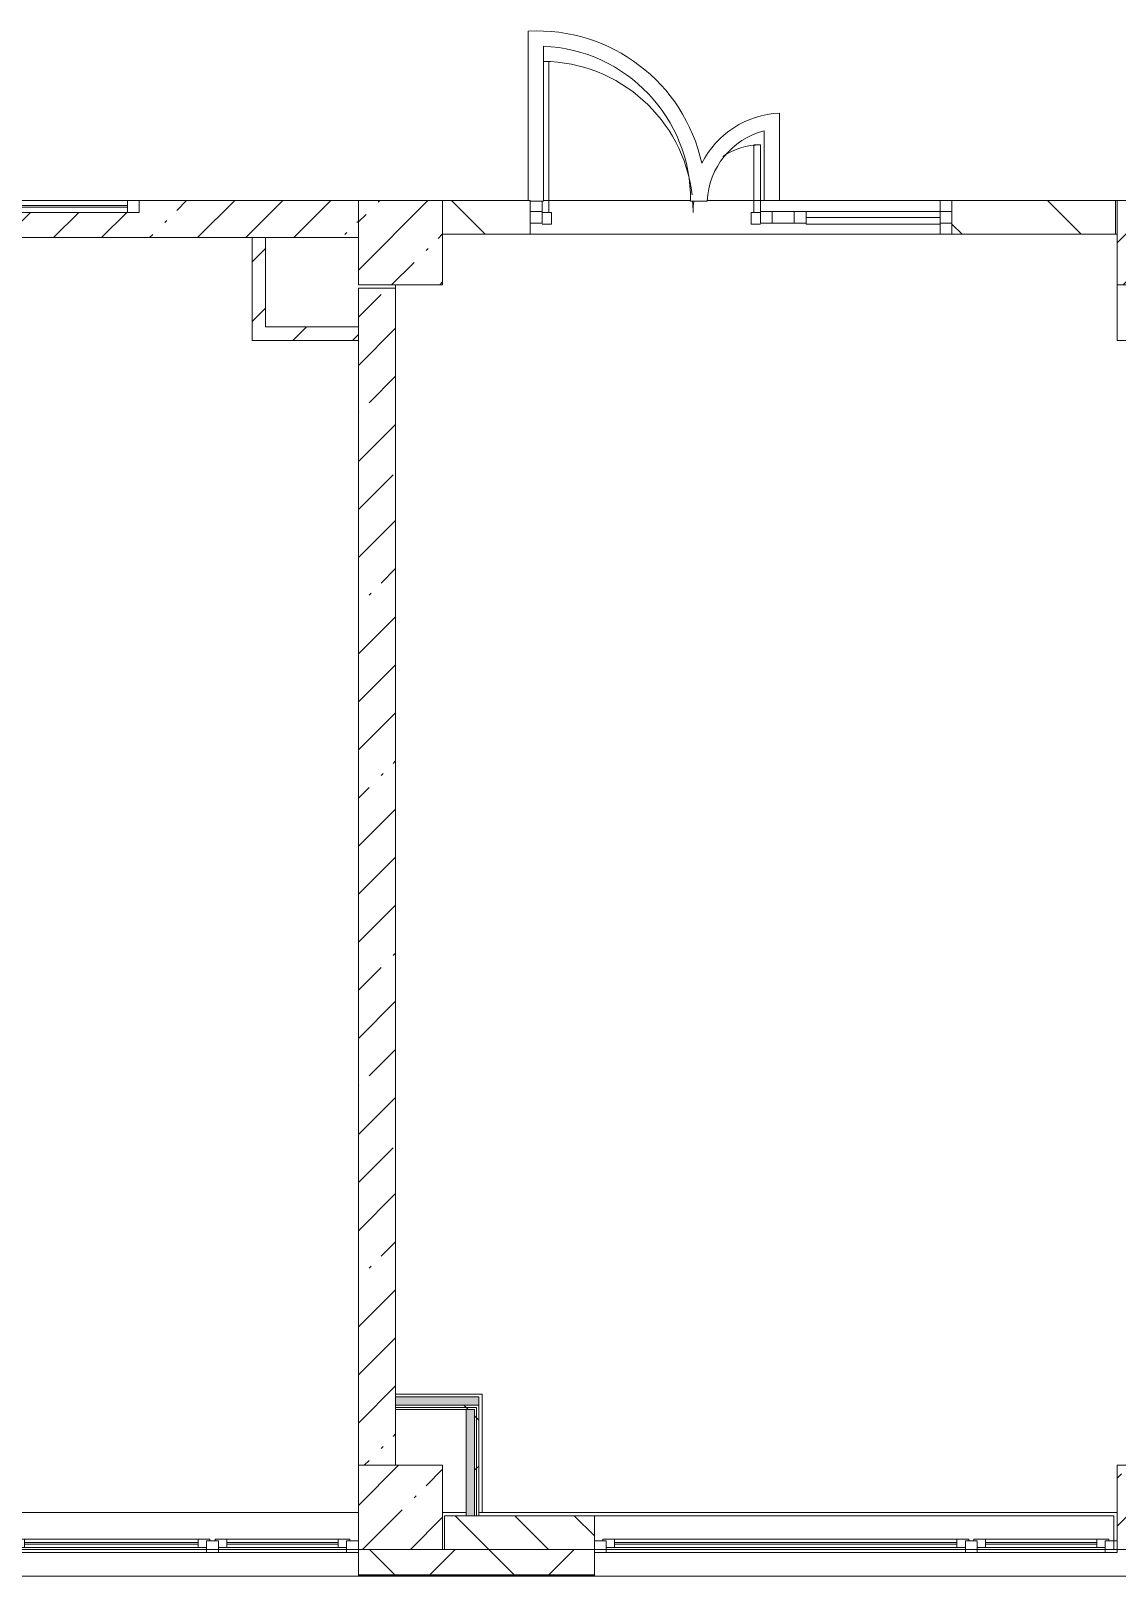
# Model space of a CAD drawing. Header units: millimetres. Extents: x 81566 to 292854, y -8553 to 29000.
# Drawn here: x 211312 to 217754, y -258 to 8906 of the extents above; entities that cross this region are included whole.
import ezdxf

# ---------------------------------------------------------------- set-up
doc = ezdxf.new("R2010")
doc.units = ezdxf.units.MM
for name, color, linetype, lineweight, true_color in [('A-DETL-GENF-4', 7, 'Continuous', 5, 0xaaaaaa), ('A-DOOR-4', 7, 'Continuous', 5, 0xaaaaaa), ('A-FLOR-1', 7, 'Continuous', 5, 0xaaaaaa), ('I-WALL-1', 7, 'Continuous', 5, 0xe7e7e7)]:
    doc.layers.add(name, color=color, linetype=linetype, lineweight=lineweight, true_color=true_color)
for name, color, linetype, lineweight in [('A-GLAZ-3', 7, 'Continuous', 5), ('A-GLAZ-CURT-2', 7, 'Continuous', 5), ('A-GLAZ-CWMG-2', 7, 'Continuous', 5), ('A-WALL', 7, 'Continuous', 9), ('A-WALL-4', 7, 'Continuous', 5), ('I-WALL-4', 7, 'Continuous', 5), ('S-COLS-1', 7, 'Continuous', 5)]:
    doc.layers.add(name, color=color, linetype=linetype, lineweight=lineweight)
pattern_1 = [(45, (165843.6, 0), (-285.123, 285.123), []), (45, (166128.7, 0), (-285.123, 285.123), [504.031, -100.806, 16.764, -84.042])]
pattern_2 = [(45, (165843.58, 0), (-176.7767, 176.7767), [])]
pattern_3 = [(45, (165843.6, 0), (-530.33, 530.33), []), (135, (165843.6, 0), (-530.33, -530.33), [])]

# ---------------------------------------------------------------- blocks, each defined once
blk = doc.blocks.new('BSC_Колонна _Прямоугольная - 500х500-V288-2_2_3_птичка')
at = {"layer": 'S-COLS-1'}
h = blk.add_hatch(dxfattribs=at)
h.set_pattern_fill('FP_74', color=256, style=0, pattern_type=2)
h.set_pattern_definition([(45, (-47660, -7650), (-285.123, 285.123), []), (45, (-47374.88, -7650), (-285.123, 285.123), [504.031, -100.806, 16.764, -84.042])])
h.paths.add_polyline_path([(125.5, -250), (250, -250), (250, 250), (-250, 250), (-250, -250), (-30, -250)])
for p, q in [((250, 250), (-250, 250)), ((-250, 250), (-250, -250)), ((250, -250), (250, 250)), ((-250, -250), (250, -250))]:
    blk.add_line(p, q, dxfattribs=at)
blk = doc.blocks.new('BSC_Колонна _Прямоугольная - 500х500-V289-2_2_3_птичка')
at = {"layer": 'S-COLS-1'}
h = blk.add_hatch(dxfattribs=at)
h.set_pattern_fill('FP_75', color=256, style=0, pattern_type=2)
h.set_pattern_definition([(45, (-52160, -7650), (-285.123, 285.123), []), (45, (-51874.88, -7650), (-285.123, 285.123), [504.031, -100.806, 16.764, -84.042])])
h.paths.add_polyline_path([(250, -250), (250, 250), (-250, 250), (-250, -250)])
for p, q in [((250, 250), (-250, 250)), ((-250, 250), (-250, -250)), ((250, -250), (250, 250)), ((-250, -250), (250, -250))]:
    blk.add_line(p, q, dxfattribs=at)
blk = doc.blocks.new('BSC_Колонна _Прямоугольная - 500х500-V295-2_2_3_птичка')
at = {"layer": 'S-COLS-1'}
h = blk.add_hatch(dxfattribs=at)
h.set_pattern_fill('FP_81', color=256, style=0, pattern_type=2)
h.set_pattern_definition([(45, (-47660, -150), (-285.123, 285.123), []), (45, (-47374.88, -150), (-285.123, 285.123), [504.031, -100.806, 16.764, -84.042])])
h.paths.add_polyline_path([(125.5, -250), (250, -250), (250, 250), (-250, 250), (-250, -250), (-30, -250)])
for p, q in [((250, 250), (-250, 250)), ((-250, 250), (-250, -250)), ((250, -250), (250, 250)), ((-250, -250), (250, -250))]:
    blk.add_line(p, q, dxfattribs=at)
blk = doc.blocks.new('BSC_Колонна _Прямоугольная - 500х500-V296-2_2_3_птичка')
at = {"layer": 'S-COLS-1'}
h = blk.add_hatch(dxfattribs=at)
h.set_pattern_fill('FP_82', color=256, style=0, pattern_type=2)
h.set_pattern_definition([(45, (-52160, -150), (-285.123, 285.123), []), (45, (-51874.88, -150), (-285.123, 285.123), [504.031, -100.806, 16.764, -84.042])])
h.paths.add_polyline_path([(183.3, -250), (250, -250), (250, 250), (-250, 250), (-250, -250)])
for p, q in [((250, 250), (-250, 250)), ((-250, 250), (-250, -250)), ((250, -250), (250, 250)), ((-250, -250), (250, -250))]:
    blk.add_line(p, q, dxfattribs=at)
blk = doc.blocks.new('120_Окно_СКБ_2Ст - 120_Окно_СКБ_2Ст 3100х2500 _мал_ створка слева-2_-V329-2_2_3_птичка')
at = {"layer": 'A-GLAZ-3'}
for p, q in [((-1550, -127), (-1550, -57)), ((-1550, -57), (-1480, -57)), ((1550, -57), (-1550, -57)), ((-1480, -57), (-1480, -127)), ((-720, -87), (-1480, -87)), ((-1480, -87), (-1480, -127)), ((-1430, -137), (-1430, -87)), ((-770, -137), (-770, -87)), ((-720, -127), (-720, -57)), ((-720, -57), (-650, -57)), ((-720, -127), (-720, -87)), ((-650, -57), (-650, -127)), ((1480, -87), (-650, -87)), ((-650, -87), (-650, -127)), ((-600, -137), (-600, -87)), ((1430, -137), (1430, -87)), ((1480, -127), (1480, -57)), ((1480, -57), (1550, -57)), ((1480, -127), (1480, -87)), ((1550, -57), (1550, -127)), ((-1480, -127), (-1550, -127)), ((-1550, -127), (-1500, -127)), ((-1480, -127), (-1500, -127)), ((-1500, -127), (-1500, -137)), ((-1500, -137), (-700, -137)), ((-700, -137), (-1500, -137)), ((-1430, -107), (-770, -107)), ((-770, -117), (-1430, -117)), ((-650, -127), (-720, -127)), ((-700, -127), (-720, -127)), ((-700, -127), (-670, -127)), ((-700, -137), (-700, -127)), ((-650, -127), (-670, -127)), ((-670, -127), (-670, -137)), ((-670, -137), (1500, -137)), ((1500, -137), (-670, -137)), ((-600, -107), (1430, -107)), ((1430, -117), (-600, -117)), ((1550, -127), (1480, -127)), ((1500, -127), (1480, -127)), ((1500, -127), (1550, -127)), ((1500, -137), (1500, -127))]:
    blk.add_line(p, q, dxfattribs=at)
blk = doc.blocks.new('120_Окно_СКБ_2Ст - 120_Окно_СКБ_2Ст 2100х2500 _мал створка СЛЕВА_-V331-2_2_3_птичка')
at = {"layer": 'A-GLAZ-3'}
for p, q in [((-1050, -127), (-1050, -57)), ((-1050, -57), (-980, -57)), ((1050, -57), (-1050, -57)), ((-980, -57), (-980, -127)), ((-220, -87), (-980, -87)), ((-980, -87), (-980, -127)), ((-930, -137), (-930, -87)), ((-270, -137), (-270, -87)), ((-220, -127), (-220, -57)), ((-220, -57), (-150, -57)), ((-220, -127), (-220, -87)), ((-150, -57), (-150, -127)), ((980, -87), (-150, -87)), ((-150, -87), (-150, -127)), ((-100, -137), (-100, -87)), ((930, -137), (930, -87)), ((980, -127), (980, -57)), ((980, -57), (1050, -57)), ((980, -127), (980, -87)), ((1050, -57), (1050, -127)), ((-980, -127), (-1050, -127)), ((-1050, -127), (-1000, -127)), ((-980, -127), (-1000, -127)), ((-1000, -127), (-1000, -137)), ((-1000, -137), (-200, -137)), ((-200, -137), (-1000, -137)), ((-930, -107), (-270, -107)), ((-270, -117), (-930, -117)), ((-150, -127), (-220, -127)), ((-200, -127), (-220, -127)), ((-200, -127), (-170, -127)), ((-200, -137), (-200, -127)), ((-150, -127), (-170, -127)), ((-170, -127), (-170, -137)), ((-170, -137), (1000, -137)), ((1000, -137), (-170, -137)), ((-100, -107), (930, -107)), ((930, -117), (-100, -117)), ((1050, -127), (980, -127)), ((1000, -127), (980, -127)), ((1000, -127), (1050, -127)), ((1000, -137), (1000, -127))]:
    blk.add_line(p, q, dxfattribs=at)
blk = doc.blocks.new('120_Окно_СКБ_1Ст - 120_Окно_СКБ_1Ст 400х1200 EI30-24228621-2_2_3_птичка')
at = {"layer": 'A-GLAZ-3'}
for p, q in [((-600, 40), (-600, 110)), ((-600, 110), (-530, 110)), ((600, 110), (-600, 110)), ((-530, 110), (-530, 40)), ((530, 40), (530, 110)), ((530, 110), (600, 110)), ((600, 110), (600, 40)), ((-530, 40), (-600, 40)), ((-600, 40), (600, 40)), ((530, 80), (-530, 80)), ((530, 70), (-530, 70)), ((600, 40), (530, 40))]:
    blk.add_line(p, q, dxfattribs=at)
blk = doc.blocks.new('Прямоугольный импост - 50 x 70 мм-31700031-2_2_3_птичка')
at = {"layer": 'A-GLAZ-CWMG-2'}
for p, q in [((-70, 35), (0, 35)), ((-70, -35), (-70, 35)), ((0, 35), (0, -35)), ((0, -35), (-70, -35))]:
    blk.add_line(p, q, dxfattribs=at)
blk = doc.blocks.new('Дверь_Витражная_остекление_ - ДВН_ДАО_Главный вход_1200 в свету-V443-2_2_3_птичка')
at = {"layer": 'A-DETL-GENF-4'}
for p, q in [((-607.5, 925), (-639.4, 925)), ((-607.5, 30), (-607.5, 925)), ((647.5, 430), (607.5, 430)), ((607.5, 430), (607.5, 30)), ((647.5, 35), (647.5, 430)), ((-647.5, 97), (-647.5, 35)), ((-647.5, 30), (-607.5, 30)), ((-592.5, 30), (-647.5, 30)), ((-592.5, -40), (-592.5, 30)), ((592.5, -40), (592.5, 30)), ((592.5, 30), (647.5, 30)), ((607.5, 30), (647.5, 30)), ((-647.5, -40), (-592.5, -40)), ((647.5, -40), (592.5, -40))]:
    blk.add_line(p, q, dxfattribs=at)
at = {"layer": 'A-DOOR-4'}
for p, q in [((647.5, 430), (647.5, 35)), ((-647.5, 97), (-647.5, 35))]:
    blk.add_line(p, q, dxfattribs=at)
for centre, radius, start, end in [((-647.5, 30), 895, 6.64416, 89.47443), ((647.5, 30), 400, 90, 124.04878), ((-647.5, 30), 895, 360, 4.36056), ((647.5, 30), 400, 170.15178, 180)]:
    blk.add_arc(centre, radius, start, end, dxfattribs=at)
blk = doc.blocks.new('Системная панель - Стемалит - 40мм-32257327-2_2_3_птичка')
at = {"layer": 'A-GLAZ-CURT-2'}
for p, q in [((65, 35), (-65, 35)), ((-65, 35), (-65, -35)), ((65, -35), (65, 35)), ((-65, -35), (65, -35))]:
    blk.add_line(p, q, dxfattribs=at)
blk = doc.blocks.new('Прямоугольный импост - 50 x 70 мм-31687886-2_2_3_птичка')
at = {"layer": 'A-GLAZ-CWMG-2'}
for p, q in [((-35, 35), (35, 35)), ((-35, -35), (-35, 35)), ((35, 35), (35, -35)), ((35, -35), (-35, -35))]:
    blk.add_line(p, q, dxfattribs=at)
blk = doc.blocks.new('Прямоугольный импост - 50 x 70 мм-31701779-2_2_3_птичка')
at = {"layer": 'A-GLAZ-CWMG-2'}
for p, q in [((0, 35), (-70, 35)), ((-70, 35), (-70, -35)), ((0, -35), (0, 35)), ((-70, -35), (0, -35))]:
    blk.add_line(p, q, dxfattribs=at)
blk = doc.blocks.new('Системная панель - Стекло - 40мм-V444-2_2_3_птичка')
at = {"layer": 'A-GLAZ-CURT-2'}
for p, q in [((397.5, 0), (-397.5, 0)), ((-397.5, 0), (-397.5, -40)), ((397.5, -40), (397.5, 0)), ((-397.5, -40), (397.5, -40))]:
    blk.add_line(p, q, dxfattribs=at)
blk = doc.blocks.new('Прямоугольный импост - 50 x 70 мм-31702100-2_2_3_птичка')
at = {"layer": 'A-GLAZ-CWMG-2'}
for p, q in [((-35, 35), (35, 35)), ((-35, -35), (-35, 35)), ((35, 35), (35, -35)), ((35, -35), (-35, -35))]:
    blk.add_line(p, q, dxfattribs=at)
blk = doc.blocks.new('Прямоугольный импост - 50 x 70 мм-31720914-2_2_3_птичка')
at = {"layer": 'A-GLAZ-CWMG-2'}
blk.add_line((6460, 7920), (5665, 7920), dxfattribs=at)

msp = doc.modelspace()

# ---------------------------------------------------------------- hatches: boundary and pattern name
at = {"layer": 'A-WALL-4'}
h = msp.add_hatch(dxfattribs=at)
h.set_pattern_fill('FP_100', color=256, style=0, pattern_type=2)
h.set_pattern_definition([(135, (165843.58, 0), (-176.7767, -176.7767), [])])
h.paths.add_polyline_path([(214540.7, -100), (214653.6, -100), (214653.6, 100), (213763.6, 100), (213763.6, -100)])
h = msp.add_hatch(dxfattribs=at)
h.set_pattern_fill('FP_101', color=256, style=0, pattern_type=2)
h.set_pattern_definition([(45, (165843.6, 0), (-353.5534, 353.5534), []), (135, (165843.6, 0), (-353.5534, -353.5534), [])])
h.paths.add_polyline_path([(241431.6, -250), (241543.6, -250), (241543.6, -100), (237403.6, -100), (237403.6, -250), (241323.6, -250)])
h.paths.add_polyline_path([(236503.6, -250), (236503.6, -100), (232903.6, -100), (232903.6, -250), (235506.5, -250)])
h.paths.add_polyline_path([(227302.5, -250), (227903.6, -250), (227903.6, -100), (226753.6, -100), (226753.6, -250)])
h.paths.add_polyline_path([(224653.6, -250), (224653.6, -100), (223903.6, -100), (223903.6, -250), (224567.8, -250)])
h.paths.add_polyline_path([(231003.6, -250), (232003.6, -250), (232003.6, -100), (231003.6, -100), (231003.6, -236)])
h.paths.add_polyline_path([(223003.6, -250), (223003.6, -100), (222253.6, -100), (222253.6, -250), (222744.7, -250)])
h.paths.add_polyline_path([(214653.6, -250), (214653.6, -100), (213253.6, -100), (213253.6, -250), (214540.7, -250)])
h.paths.add_polyline_path([(217753.6, -250), (219153.6, -250), (219153.6, -100), (217753.6, -100), (217753.6, -208.4)])
h.paths.add_polyline_path([(211153.6, -250), (211153.6, -100), (210779.9, -100), (210779.9, -250)])
h.paths.add_polyline_path([(209879.9, -250), (209879.9, -100), (208503.6, -100), (208503.6, -250), (209071.3, -250)])
h.paths.add_polyline_path([(205403.6, -250), (205403.6, -100), (203833.6, -100), (203833.6, -250), (204513.5, -250)])
h.paths.add_polyline_path([(201733.6, -250), (201733.6, -100), (200613.6, -100), (200613.6, -250), (201323.1, -250)])
h.paths.add_polyline_path([(199713.6, -250), (199713.6, -100), (198853.6, -100), (198853.6, -250), (199044.2, -250)])
h.paths.add_polyline_path([(196753.6, -250), (196753.6, -100), (195053.3, -100), (195053.3, -250), (196309.5, -250)])
h.paths.add_polyline_path([(187453.6, -250), (188553.6, -250), (188553.6, -100), (187453.6, -100), (187453.6, -145.3)])
h.paths.add_polyline_path([(192253.3, -250), (192253.3, -100), (190653.6, -100), (190653.6, -250), (192207.5, -250)])
h.paths.add_polyline_path([(182180.4, -250), (183103.6, -250), (183103.6, -100), (181953.6, -100), (181953.6, -250)])
h.paths.add_polyline_path([(184003.6, -250), (184653.6, -250), (184653.6, -100), (184003.6, -100), (184003.6, -138.1)])
h.paths.add_polyline_path([(165733.6, -250), (169573.6, -250), (169573.6, -100), (165583.6, -100), (165583.6, -250)])
h.paths.add_polyline_path([(170473.6, -250), (174403.6, -250), (174403.6, -100), (170473.6, -100), (170473.6, -109.9)])
h.paths.add_polyline_path([(178853.6, -250), (178853.6, -100), (177503.6, -100), (177503.6, -250), (178078.4, -250)])
at = {"layer": 'I-WALL-1'}
for points in [[(213753.6, 755), (213967.7, 755), (213967.7, 805), (213473.6, 805), (213473.6, 755), (213629.1, 755)], [(213942.7, 100), (213942.7, 730), (213892.7, 730), (213892.7, 100)]]:
    msp.add_hatch(color=256, dxfattribs=at).paths.add_polyline_path(points)
at = {"layer": 'I-WALL-4'}
h = msp.add_hatch(dxfattribs=at)
h.set_pattern_fill('FP_97', color=256, style=0, pattern_type=2)
h.set_pattern_definition(pattern_1)
h.paths.add_polyline_path([(209982.9, 7680), (213253.6, 7680), (213253.6, 7900), (211953.6, 7900), (211953.6, 7830), (210753.6, 7830), (210753.6, 7900), (209253.6, 7900), (209253.6, 7680), (209953.6, 7680)])
h = msp.add_hatch(dxfattribs=at)
h.set_pattern_fill('FP_99', color=256, style=0, pattern_type=2)
h.set_pattern_definition([(135, (165843.6, 0), (-353.5534, -353.5534), [])])
h.paths.add_polyline_path([(214273.6, 7700), (214273.6, 7900), (213753.6, 7900), (213753.6, 7700), (214203.6, 7700)])
h.paths.add_polyline_path([(217743.6, 7700), (217743.6, 7900), (216773.6, 7900), (216773.6, 7700), (217275.4, 7700)])
h = msp.add_hatch(dxfattribs=at)
h.set_pattern_fill('FP_102', color=256, style=0, pattern_type=2)
h.set_pattern_definition(pattern_2)
h.paths.add_polyline_path([(212623.6, 7070), (212703.6, 7070), (212703.6, 7680), (212623.6, 7680), (212623.6, 7280)])
h = msp.add_hatch(dxfattribs=at)
h.set_pattern_fill('FP_97', color=256, style=0, pattern_type=2)
h.set_pattern_definition(pattern_1)
h.paths.add_polyline_path([(213473.6, 400), (213473.6, 7380), (213253.6, 7380), (213253.6, 400), (213358.3, 400)])
h = msp.add_hatch(dxfattribs=at)
h.set_pattern_fill('FP_102', color=256, style=0, pattern_type=2)
h.set_pattern_definition(pattern_2)
h.paths.add_polyline_path([(213177.1, 7070), (213253.6, 7070), (213250.8, 7150), (212703.6, 7150), (212703.6, 7070)])
h = msp.add_hatch(dxfattribs=at)
h.set_pattern_fill('FP_171', color=256, style=0, pattern_type=2)
h.set_pattern_definition(pattern_3)
h.paths.add_polyline_path([(213967.7, 742.5), (213967.7, 755), (213473.6, 755), (213473.6, 742.5), (213955.2, 742.5)])
h = msp.add_hatch(dxfattribs=at)
h.set_pattern_fill('FP_171', color=256, style=0, pattern_type=2)
h.set_pattern_definition(pattern_3)
h.paths.add_polyline_path([(213473.6, 730), (213955.2, 730), (213955.2, 742.5), (213473.6, 742.5)])
h = msp.add_hatch(dxfattribs=at)
h.set_pattern_fill('FP_171', color=256, style=0, pattern_type=2)
h.set_pattern_definition(pattern_3)
h.paths.add_polyline_path([(213967.7, 100), (213967.7, 742.5), (213955.2, 742.5), (213955.2, 100)])
h = msp.add_hatch(dxfattribs=at)
h.set_pattern_fill('FP_171', color=256, style=0, pattern_type=2)
h.set_pattern_definition(pattern_3)
h.paths.add_polyline_path([(213955.2, 100), (213955.2, 730), (213942.7, 730), (213942.7, 100)])

# ---------------------------------------------------------------- linework, layer by layer
at = {"layer": 'A-FLOR-1'}
for p, q in [((214261.7, 8904.6), (214261.7, 7900)), ((214351.7, 7897), (214351.7, 8815.2)), ((215750.6, 7900), (215750.6, 8418.4)), ((215660.6, 8314.2), (215660.6, 7900)), ((214273.6, 7897), (214351.7, 7897)), ((214351.7, 7900), (215224, 7900)), ((215224.1, 7897), (215322.1, 7897)), ((215322.5, 7900), (216773.6, 7900)), ((216703.6, 7900), (215750.6, 7900)), ((216703.6, 7835), (216703.6, 7900)), ((217743.6, 7900), (217753.6, 7900)), ((216703.6, 7700), (216703.6, 7760)), ((217753.6, 7700), (217743.6, 7700)), ((213473.6, 7400), (213473.6, 7380)), ((213473.6, 820), (213987.7, 820)), ((213987.7, 820), (213987.7, 120))]:
    msp.add_line(p, q, dxfattribs=at)
for centre, radius, start, end in [((214314.2, 7906), 1000, 12.44956, 93.01125), ((214314.2, 7906), 910, 359.43333, 87.64026), ((215775.6, 7875), 544, 92.63401, 153.04618), ((215775.6, 7875), 454, 104.67311, 177.22246)]:
    msp.add_arc(centre, radius, start, end, dxfattribs=at)
at = {"layer": 'A-WALL'}
for p, q in [((212703.6, 7680), (212623.6, 7680)), ((213253.6, 7070), (213253.6, 7150)), ((213473.6, 805), (213473.6, 730)), ((213473.6, 755), (213967.7, 755)), ((213473.6, 742.5), (213955.2, 742.5)), ((213955.2, 100), (213955.2, 742.5)), ((213942.7, 730), (213892.7, 730)), ((213942.7, 100), (213942.7, 730)), ((213763.6, -100), (214653.6, -100)), ((213253.6, -250), (214653.6, -250)), ((213253.6, -253), (214653.6, -253))]:
    msp.add_line(p, q, dxfattribs=at)
at = {"layer": 'A-WALL-4'}
for p, q in [((213763.6, 100), (213763.6, -100)), ((213763.6, 100), (217733.6, 100)), ((214653.6, -258), (214653.6, 100)), ((217733.6, -100), (217733.6, 100)), ((213253.6, -100), (213253.6, -258)), ((213753.6, -100), (213763.6, -100)), ((223903.6, -258), (190653.6, -258))]:
    msp.add_line(p, q, dxfattribs=at)
at = {"layer": 'I-WALL-4'}
for p, q in [((213253.6, 7900), (211953.6, 7900)), ((214273.6, 7900), (213753.6, 7900)), ((214273.6, 7700), (214273.6, 7900)), ((214351.7, 7900), (215224, 7900)), ((215322.5, 7900), (215660.6, 7900)), ((216703.6, 7900), (217743.6, 7900)), ((216773.6, 7900), (216773.6, 7700)), ((217743.6, 7700), (217743.6, 7900)), ((217743.6, 7700), (213753.6, 7700)), ((210033.6, 7680), (212623.6, 7680)), ((212623.6, 7680), (212623.6, 7070)), ((212703.6, 7150), (212703.6, 7680)), ((212703.6, 7680), (213253.6, 7680)), ((213473.6, 7380), (213253.6, 7380)), ((213253.6, 7380), (213253.6, 7150)), ((213473.6, 805), (213473.6, 7380)), ((217753.6, 7400), (217753.6, 7070)), ((213253.6, 7150), (212703.6, 7150)), ((212623.6, 7070), (213253.6, 7070)), ((213253.6, 7070), (213253.6, 400)), ((217753.6, 7070), (219533.6, 7070)), ((213967.7, 805), (213473.6, 805)), ((213967.7, 100), (213967.7, 805)), ((213473.6, 400), (213473.6, 730)), ((213473.6, 730), (213892.7, 730)), ((213892.7, 730), (213892.7, 100)), ((209532.7, 120), (213253.6, 120)), ((213753.6, 120), (213892.7, 120)), ((213967.7, 120), (217753.6, 120)), ((213253.6, -100), (211153.6, -100)), ((217753.6, -100), (214653.6, -100))]:
    msp.add_line(p, q, dxfattribs=at)

# ---------------------------------------------------------------- block references
at = {"layer": 'A-DOOR-4'}
msp.add_blockref('Дверь_Витражная_остекление_ - ДВН_ДАО_Главный вход_1200 в свету-V443-2_2_3_птичка', (214991.1, 7800), dxfattribs=at)
at = {"layer": 'A-GLAZ-3'}
msp.add_blockref('120_Окно_СКБ_1Ст - 120_Окно_СКБ_1Ст 400х1200 EI30-24228621-2_2_3_птичка', (211353.6, 7790), dxfattribs=at)
at = {"layer": 'A-GLAZ-3', "rotation": 180}
for name, p in [('120_Окно_СКБ_2Ст - 120_Окно_СКБ_2Ст 2100х2500 _мал створка СЛЕВА_-V331-2_2_3_птичка', (212203.6, -175)), ('120_Окно_СКБ_2Ст - 120_Окно_СКБ_2Ст 3100х2500 _мал_ створка слева-2_-V329-2_2_3_птичка', (216203.6, -175))]:
    msp.add_blockref(name, p, dxfattribs=at)
at = {"layer": 'A-GLAZ-CURT-2'}
for name, p in [('Системная панель - Стемалит - 40мм-32257327-2_2_3_птичка', (215773.6, 7800)), ('Системная панель - Стекло - 40мм-V444-2_2_3_птичка', (216306.1, 7800))]:
    msp.add_blockref(name, p, dxfattribs=at)
at = {"layer": 'A-GLAZ-CWMG-2', "rotation": 180}
msp.add_blockref('Прямоугольный импост - 50 x 70 мм-31701779-2_2_3_птичка', (214273.6, 7800), dxfattribs=at)
at = {"layer": 'A-GLAZ-CWMG-2', "extrusion": (0, 0, -1), "rotation": 180}
for name, p in [('Прямоугольный импост - 50 x 70 мм-31687886-2_2_3_птичка', (-215673.6, 7800)), ('Прямоугольный импост - 50 x 70 мм-31702100-2_2_3_птичка', (-215873.6, 7800)), ('Прямоугольный импост - 50 x 70 мм-31700031-2_2_3_птичка', (-216773.6, 7800))]:
    msp.add_blockref(name, p, dxfattribs=at)
at = {"layer": 'A-GLAZ-CWMG-2'}
msp.add_blockref('Прямоугольный импост - 50 x 70 мм-31720914-2_2_3_птичка', (210243.6, -85), dxfattribs=at)
at = {"layer": 'S-COLS-1'}
for name, p in [('BSC_Колонна _Прямоугольная - 500х500-V288-2_2_3_птичка', (213503.6, 7650)), ('BSC_Колонна _Прямоугольная - 500х500-V289-2_2_3_птичка', (218003.6, 7650)), ('BSC_Колонна _Прямоугольная - 500х500-V295-2_2_3_птичка', (213503.6, 150)), ('BSC_Колонна _Прямоугольная - 500х500-V296-2_2_3_птичка', (218003.6, 150))]:
    msp.add_blockref(name, p, dxfattribs=at)

doc.saveas('drawing.dxf')
